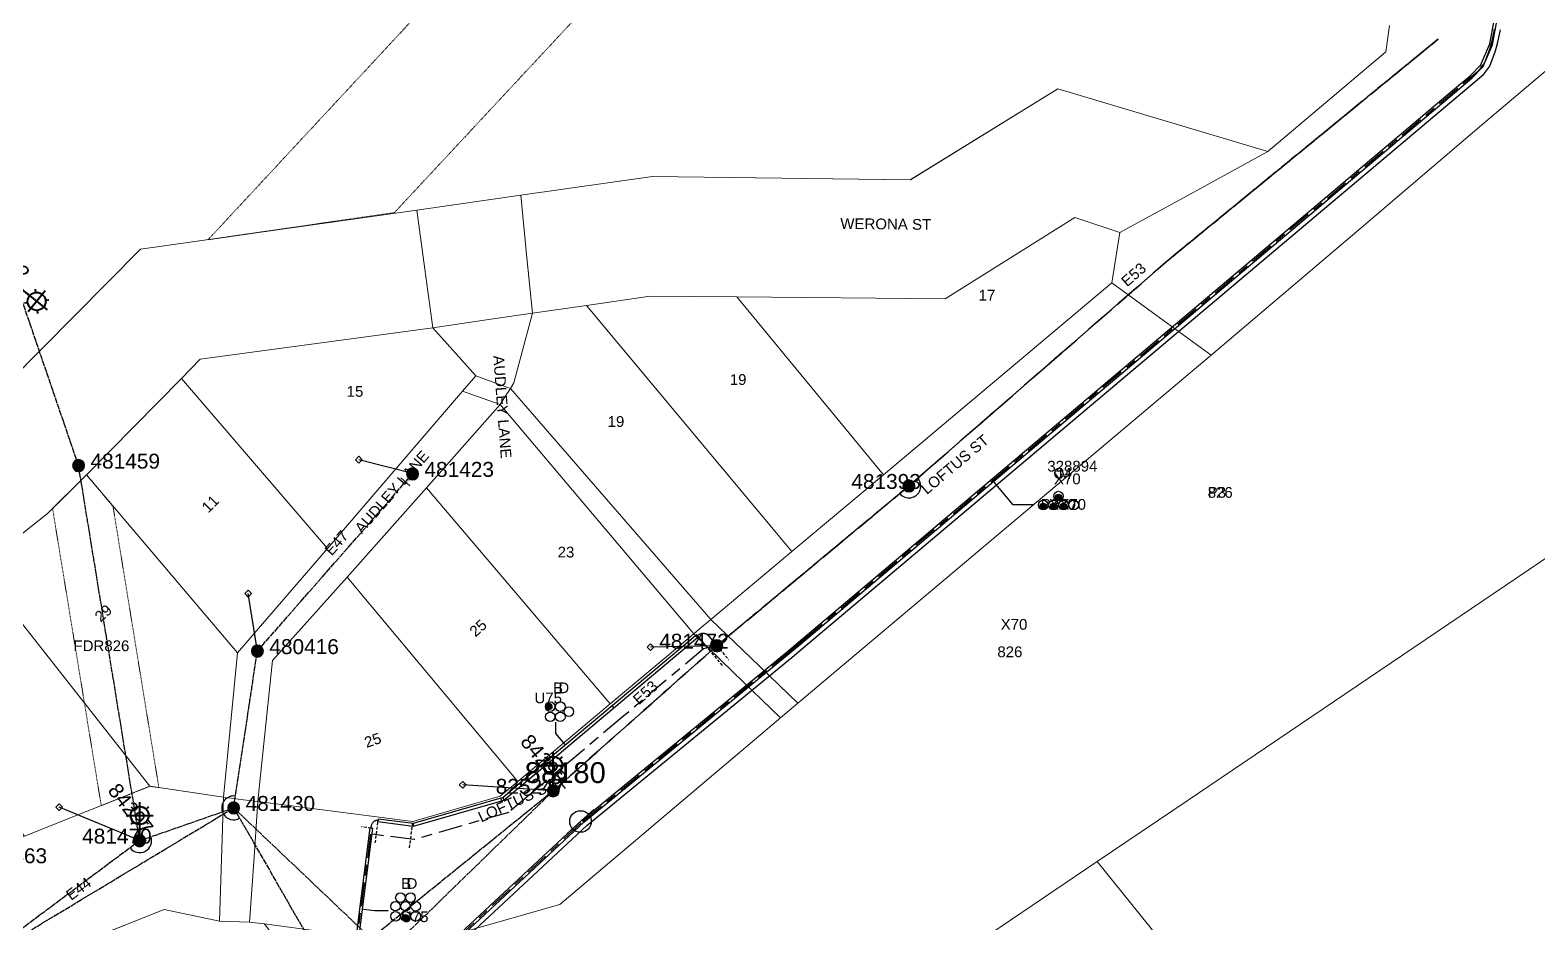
# Model space of a CAD drawing. Header units: metres. Extents: x 259983 to 262112, y 6265371 to 6267114.
# Drawn here: x 261505.5 to 261758.3, y 6265880.9 to 6266030.6 of the extents above; entities that cross this region are included whole.
import ezdxf
from ezdxf.enums import TextEntityAlignment as Align

# ---------------------------------------------------------------- set-up
doc = ezdxf.new("R2010")
doc.units = ezdxf.units.M
for name, pattern in [('Cable Exist OH', [1, 1, 0]), ('Cable Exist UG', [8.2, 4, -1.2, 1.8, -1.2]), ('DASHED', [0.75, 0.5, -0.25]), ('HIDDEN', [0.375, 0.25, -0.125]), ('HIDDEN2', [0.1875, 0.125, -0.0625])]:
    doc.linetypes.add(name, pattern=pattern)
doc.layers.get('0').update_dxf_attribs({"color": 6})
for name, color, linetype, lineweight in [('Cadastre Land Parcels_SP_EXT', 9, 'Continuous', 5), ('Cadastre Other Property_SP_EXT', 9, 'HIDDEN', 5), ('Cadastre Roads_SP_EXT', 9, 'Continuous', 5)]:
    doc.layers.add(name, color=color, linetype=linetype, lineweight=lineweight)
for name, color, linetype in [('Duct_SP_EXT', 7, 'Continuous'), ('Equip_SP_HV_EXT', 7, 'Continuous'), ('Equip_SP_SL_EXT', 7, 'Continuous'), ('Mains_HV_EXT', 7, 'Continuous'), ('Mains_LV_EXT', 7, 'Continuous'), ('Mains_SL_EXT', 7, 'Continuous'), ('Mains_TR_EXT', 7, 'Continuous'), ('Services_SP_EXT', 7, 'Continuous'), ('SupportsOH_SP_TR_HV_LV_SL_EXT', 7, 'Continuous'), ('Trench_SP_EXT', 7, 'Continuous')]:
    doc.layers.add(name, color=color, linetype=linetype)
doc.layers.add('UNKNOWN_FEATURES', color=1, linetype='DASHED', plot=False)
doc.styles.add('HVSW_LABEL', font='arial.ttf')
doc.styles.add('iecARIAL', font='arial.ttf', dxfattribs={"height": 2})
doc.styles.add('POLE_LABEL', font='arial.ttf')
doc.styles.get("Standard").update_dxf_attribs({"font": 'arial.ttf'})
doc.linetypes.add('Cable E UG', pattern='A,6,-0.5,["E",Standard,S=1.7,R=0,X=0.5,Y=-1],-2.9', length=9.4)

# ---------------------------------------------------------------- blocks, each defined once
blk = doc.blocks.new('DUCT_EXT')
blk.add_circle((0, 0.8), 0.8)
at = {"flags": 1}
blk.add_attdef('Z', (0, 0), '', height=0.2, dxfattribs=at)
at = {"flags": 9}
for tag, p in [('DUCT_CODE', (0, 0)), ('XSECT_TYPE', (0, -0.2)), ('STATE', (0, -0.6)), ('FB_REFERENCE', (0, -0.4)), ('NOTES', (0, -0.8))]:
    blk.add_attdef(tag, text='', height=0.2, dxfattribs=at).set_placement(p, align=Align.MIDDLE_LEFT)
blk = doc.blocks.new('SL_LANTERN_EXT')
at = {"lineweight": 40}
for p, q in [((-1.46, 5.68), (-1.06, 5.28)), ((0, 1.97), (0, 6.47)), ((1.46, 5.68), (1.06, 5.28)), ((-2.25, 4.22), (2.25, 4.22)), ((-1.46, 2.76), (-1.06, 3.16)), ((0, 0), (0, 2.72)), ((1.46, 2.76), (1.06, 3.16))]:
    blk.add_line(p, q, dxfattribs=at)
blk.add_circle((0, 4.22), 1.5, dxfattribs=at)
at = {"style": 'iecARIAL', "flags": 8}
blk.add_attdef('ASSET_NUM', (1.5, 1.5), '', height=2.5, dxfattribs=at)
for tag, p, height, flags in [('OPERATING_VOLTAGE', (0.98, -1.65), 0.2, 9), ('ORIENTATION', (0.98, -1.85), 0.2, 9), ('OWNED_BY', (0.98, -2.05), 0.2, 9), ('STATE', (0.98, -2.25), 0.2, 9), ('CONSTRUCTED_VOLTAGE', (0.98, -0.65), 0.2, 9), ('CONTROL_TYPE', (0.98, -0.85), 0.2, 9), ('LANTERN_PURPOSE', (0.98, -1.05), 0.2, 9), ('LANTERN_TYPE', (0.98, -1.25), 0.2, 9), ('NO_PHASES', (0.98, -1.45), 0.2, 9), ('USAGE', (0.98, -2.45), 0.2, 9), ('CEXIST', (0.98, -2.65), 0.2, 9), ('LNUMBER', (2.18, -3.25), 2.5, 8), ('CNEW', (0.98, -2.85), 0.2, 9), ('CNUMBER', (0.98, -3.05), 0.2, 9), ('CREMOVE', (0.98, -3.25), 0.2, 9), ('CREPLACE', (0.98, -3.45), 0.2, 9), ('LKINGHEIGHT', (0.98, -3.65), 0.2, 9), ('LBRACKET', (0.98, -3.85), 0.2, 9), ('LBRACKETVOCAB', (0.98, -4.05), 0.2, 9), ('LCATEGORY', (0.98, -4.25), 0.2, 9), ('LCHARGE1', (0.98, -4.45), 0.2, 9), ('LCHARGE1PERCENT', (0.98, -4.65), 0.2, 9), ('LCHARGE2', (0.98, -4.85), 0.2, 9), ('LCHARGE2PERCENT', (0.98, -5.05), 0.2, 9), ('LCHARGE3', (0.98, -5.25), 0.2, 9), ('LCHARGE3PERCENT', (0.98, -5.45), 0.2, 9), ('LEXIST', (0.98, -5.65), 0.2, 9), ('LLAMP', (0.98, -5.85), 0.2, 9), ('LLAMPVOCAB', (0.98, -6.05), 0.2, 9), ('LMAST', (0.98, -6.25), 0.2, 9), ('LMASTVOCAB', (0.98, -6.45), 0.2, 9), ('LNEW', (0.98, -6.65), 0.2, 9), ('LANTNUMBER', (0.98, -6.85), 0.2, 9), ('LOUTREACH', (0.98, -7.25), 0.2, 9), ('LOUTREACHVOCAB', (0.98, -7.45), 0.2, 9), ('LRATECODE', (0.98, -7.65), 0.2, 9), ('STREETNAME', (0.98, -9.25), 0.2, 9), ('SUBURB', (0.98, -9.45), 0.2, 1), ('LREMOVE', (0.98, -7.85), 0.2, 9), ('LREPLACE', (0.98, -8.05), 0.2, 9), ('LTYPE', (0.98, -8.25), 0.2, 9), ('LTYPEVOCAB', (0.98, -8.45), 0.2, 9), ('LEGEND', (0.98, -8.65), 0.2, 9), ('LOCATION', (0.98, -8.85), 0.2, 9), ('NOTES', (0.98, -9.05), 0.2, 9)]:
    blk.add_attdef(tag, p, '', height=height, dxfattribs=dict(flags=flags))
blk = doc.blocks.new('CCP_EXT')
at = {"flags": 9}
blk.add_attdef('NOTES', text='', height=0.2, dxfattribs=at).set_placement((0, -2), align=Align.MIDDLE_LEFT)
blk.add_wipeout([(0, 0.57), (0.57, 0), (0, -0.57), (-0.57, 0)])
blk.add_lwpolyline([(-0.57, 0), (0, 0.57), (0.57, 0), (0, -0.57), (-0.57, 0)])
at = {"flags": 1}
blk.add_attdef('Z', (0, 0), '', height=0.2, dxfattribs=at)
at = {"flags": 9}
for tag, p in [('CCP_TYPE', (0, 0)), ('CONSTRUCTED_VOLTAGE', (0, -0.2)), ('OPERATING_VOLTAGE', (0, -0.6)), ('ORIENTATION', (0, -0.8)), ('OWNED_BY', (0, -1)), ('STATE', (0, -1.8)), ('NO_PHASES', (0, -0.4)), ('USAGE', (0, -1.2)), ('LEGEND', (0, -1.4)), ('LIFE_SUPPORT', (0, -1.6))]:
    blk.add_attdef(tag, text='', height=0.2, dxfattribs=at).set_placement(p, align=Align.MIDDLE_LEFT)
blk = doc.blocks.new('POLE_EXT')
blk.add_hatch(color=256).paths.add_polyline_path([(-1, 0, 1), (1, 0, 1)])
blk.add_lwpolyline([(-1, 0, 1), (1, 0, 1)], format="xyb", close=True)
for tag, height, flags, p in [('pNumber', 2.5, 8, (-17.84, 2.07)), ('OWNED_BY', 0.2, 9, (1.35, -0.4)), ('SPECIAL_USE', 0.2, 9, (1.35, -0.8)), ('STATE', 0.2, 9, (1.35, -1)), ('cLV', 0.2, 9, (1.35, -1.4)), ('hDepth', 0.2, 9, (1.35, -1.6)), ('hDia', 0.2, 9, (1.35, -1.8)), ('cHV', 0.2, 9, (1.35, -2)), ('PARENT', 0.2, 9, (1.35, -0.6)), ('USAGE', 0.2, 9, (1.35, -1.2)), ('LBRACKET', 0.2, 9, (1.35, -2.2)), ('LExisting', 0.2, 9, (1.35, -2.4)), ('LANTNUMBER', 0.2, 9, (1.35, -2.6)), ('cLinedev', 0.2, 9, (1.35, -3.4)), ('pExisting', 0.2, 9, (1.35, -3.8)), ('pFooting', 0.2, 9, (1.35, -4.4)), ('pNew', 0.2, 9, (1.35, -4.6)), ('pRelocate', 0.2, 9, (1.35, -5)), ('LOther', 0.2, 9, (1.35, -2.8)), ('LRemove', 0.2, 9, (1.35, -3)), ('LEGEND', 0.2, 9, (1.35, -3.2)), ('LOCATION', 0.2, 9, (1.35, -3.6)), ('PFNUMBER', 0.2, 9, (1.35, -4)), ('NEWPFNUMBER', 0.2, 9, (1.35, -4.2)), ('pRemove', 0.2, 9, (1.35, -5.2)), ('pReplace', 0.2, 9, (1.35, -5.4)), ('pStay', 0.2, 9, (1.35, -5.6)), ('pType', 0.2, 9, (1.35, -5.8)), ('cspan', 0.2, 9, (1.35, -6)), ('STREETNAME', 0.2, 9, (1.35, -6.2)), ('SUBURB', 0.2, 9, (1.35, -6.4)), ('OPERATED_BY', 0.2, 9, (1.36, -7.01)), ('NOTES', 0.2, 9, (1.35, -6.6)), ('MAINTAINED_BY', 0.2, 9, (1.36, -6.81))]:
    blk.add_attdef(tag, text='', height=height, dxfattribs=dict(flags=flags)).set_placement(p, align=Align.MIDDLE_LEFT)
at = {"style": 'POLE_LABEL'}
for tag, height, flags, p in [('ASSET_NUM', 2.5, 8, (2, 2)), ('STRUCTURE_PLANT_NUMBER', 0.2, 9, (1.35, 0.03)), ('STREET_CODE', 0.2, 9, (1.35, -0.2))]:
    blk.add_attdef(tag, text='', height=height, dxfattribs=dict(at, flags=flags)).set_placement(p, align=Align.MIDDLE_LEFT)
at = {"flags": 1}
blk.add_attdef('Z', (1.35, -7.33), '', height=0.2, dxfattribs=at)
blk = doc.blocks.new('HV_ABS_CLOSED_EXT')
blk.add_line((-3, 6.87), (3, 6.87))
blk.add_circle((0, 6.87), 1.8)
at = {"style": 'HVSW_LABEL'}
for tag, height, flags, p in [('ASSET_NUM', 3.5, 8, (2, 2)), ('STREET_CODE', 0.2, 9, (0, -0.2))]:
    blk.add_attdef(tag, text='', height=height, dxfattribs=dict(at, flags=flags)).set_placement(p, align=Align.MIDDLE_LEFT)
at = {"flags": 1}
blk.add_attdef('Z', (0, 0), '', height=0.2, dxfattribs=at)
at = {"flags": 9}
for tag, p in [('ACTUAL_STATUS', (0, -0.4)), ('CONSTRUCTED_VOLTAGE', (0, -0.6)), ('OPERATING_VOLTAGE', (0, -1)), ('ORIENTATION', (0, -1.2)), ('OWNED_BY', (0, -1.4)), ('STATE', (0, -1.6)), ('SWITCH_TYPE', (0, -1.8)), ('STREETNAME', (0, -2.6)), ('NO_PHASES', (0, -0.8)), ('USAGE', (0, -2)), ('LEGEND', (0, -2.2)), ('LOCATION', (0, -2.4)), ('SUBURB', (0, -2.8)), ('NOTES', (0, -3))]:
    blk.add_attdef(tag, text='', height=0.2, dxfattribs=at).set_placement(p, align=Align.MIDDLE_LEFT)
blk = doc.blocks.new('End Shackle_EXT')
blk.add_wipeout([(0, 0.25), (1.81, 0.25), (1.82, -0.25), (0, -0.25)])
blk.add_line((1.81, -1), (1.81, 1))
at = {"flags": 1}
blk.add_attdef('Z', (0, 0), '', height=0.2, dxfattribs=at)
at = {"flags": 9}
for tag, p in [('CONNECTOR_TYPE', (0, 0)), ('CONSTRUCTED_VOLTAGE', (0, -0.2)), ('OPERATING_VOLTAGE', (0, -0.6)), ('ORIENTATION', (0, -0.8)), ('OWNED_BY', (0, -1)), ('STATE', (0, -1.2)), ('NO_PHASES', (0, -0.4)), ('USAGE', (0, -1.4)), ('NOTES', (0, -1.6))]:
    blk.add_attdef(tag, text='', height=0.2, dxfattribs=at).set_placement(p, align=Align.MIDDLE_LEFT)
blk = doc.blocks.new('CABLE_LARGE_EXT')
h = blk.add_hatch(color=256)
edge = h.paths.add_edge_path()
edge.add_arc((0, 0.55), 0.55, 0, 360)
blk.add_circle((0, 0.55), 0.55)
at = {"flags": 1}
blk.add_attdef('Z', (0, 0), '', height=0.2, dxfattribs=at)
at = {"flags": 9}
for tag, p in [('COND_CODE', (0, 0)), ('STATE', (0, -0.4)), ('XSECT_SIZE', (0, -0.6)), ('FB_REFERENCE', (0, -0.2)), ('NOTES', (0, -0.8))]:
    blk.add_attdef(tag, text='', height=0.2, dxfattribs=at).set_placement(p, align=Align.MIDDLE_LEFT)

msp = doc.modelspace()

# ---------------------------------------------------------------- linework, layer by layer
at = {"layer": 'Cadastre Land Parcels_SP_EXT', "linetype": 'Continuous'}
for points in [[(261791.95, 6266051.11), (261748.83, 6266014.62), (261729.04, 6265997.78), (261703.54, 6265976.09), (261634.25, 6265917.76), (261631.31, 6265915.31), (261594.34, 6265884.03), (261581.99, 6265880.48), (261580.59, 6265880.08), (261570.83, 6265877.26), (261555.32, 6265866.5), (261544.84, 6265880.77), (261542.34, 6265881.06), (261537.27, 6265881.21), (261528, 6265883.16), (261494.08, 6265869.67)], [(261496.71, 6265758.91), (261573.11, 6265813.61), (261586.13, 6265822.83), (261632.82, 6265856.21), (261635.6, 6265858.2), (261684.43, 6265891.25), (261699.51, 6265901.4), (261783.24, 6265958.05), (261800.53, 6265969.7), (261844.42, 6266001.26), (261844.74, 6266001.62), (261884.16, 6266029.96), (261905.14, 6266045.05)], [(261496.47, 6265966.1), (261524.04, 6265993.85), (261570.38, 6266000.42), (261587.77, 6266002.89), (261609.85, 6266006.02), (261653.08, 6266005.46), (261677.8, 6266020.75), (261713.02, 6266010.22), (261732.81, 6266026.91), (261733.42, 6266031.33)]]:
    msp.add_lwpolyline(points, dxfattribs=at)
for points in [[(261688.22, 6265996.63), (261680.66, 6265999.19), (261658.92, 6265985.56), (261623.98, 6265985.88), (261648.6, 6265956.04), (261686.88, 6265988.2), (261688.22, 6265996.63)], [(261648.6, 6265956.04), (261623.98, 6265985.88), (261609.48, 6265986), (261598.8, 6265984.41), (261633.22, 6265943.16), (261648.6, 6265956.04)], [(261633.22, 6265943.16), (261598.8, 6265984.41), (261589.73, 6265983.12), (261586.65, 6265971.45), (261586.06, 6265970.53), (261619.63, 6265931.76), (261633.22, 6265943.16)], [(261580.23, 6265972.63), (261573.07, 6265980.69), (261534.05, 6265975.43), (261530.9, 6265972.19), (261555.37, 6265943.71), (261578, 6265970.04), (261580.23, 6265972.63)], [(261555.37, 6265943.71), (261530.9, 6265972.19), (261515.01, 6265956.06), (261540.33, 6265926.22), (261555.37, 6265943.71)], [(261616.78, 6265929.41), (261584.32, 6265967.8), (261571.98, 6265953.87), (261602.8, 6265917.64), (261616.78, 6265929.41)], [(261540.33, 6265926.22), (261515.01, 6265956.06), (261508.38, 6265949.49), (261497.32, 6265940.76), (261496.84, 6265940.38), (261525.62, 6265903.83), (261537.98, 6265902.03), (261540.33, 6265926.22)], [(261587.29, 6265904.62), (261602.8, 6265917.64), (261571.98, 6265953.87), (261558.68, 6265938.9), (261587.29, 6265904.62)], [(261525.62, 6265903.83), (261496.84, 6265940.38), (261479.8, 6265926.97), (261504.59, 6265895.46), (261525.62, 6265903.83)], [(261587.29, 6265904.62), (261558.68, 6265938.9), (261546.18, 6265924.91), (261543.77, 6265901.92), (261543.7, 6265901.26), (261569.71, 6265897.95), (261584.35, 6265902.17), (261587.29, 6265904.62)]]:
    msp.add_lwpolyline(points, close=True, dxfattribs=at)
at = {"layer": 'Cadastre Other Property_SP_EXT', "linetype": 'HIDDEN2'}
msp.add_lwpolyline([(261566.6, 6265999.98), (261678.38, 6266119.93), (261671.87, 6266130.68), (261668.79, 6266138.93), (261535.37, 6265995.44), (261566.6, 6265999.98)], close=True, dxfattribs=at)
at = {"layer": 'Cadastre Roads_SP_EXT', "linetype": 'Continuous'}
for points in [[(261713.02, 6266010.22), (261677.8, 6266020.75), (261653.09, 6266005.46), (261609.85, 6266006.02), (261587.77, 6266002.89), (261588.75, 6265992.99), (261589.73, 6265983.12), (261598.8, 6265984.41), (261609.48, 6265986), (261623.98, 6265985.88), (261658.92, 6265985.56), (261680.66, 6265999.19), (261688.22, 6265996.63), (261698.89, 6266002.48), (261713.02, 6266010.22)], [(261703.54, 6265976.09), (261694.32, 6265982.79), (261686.88, 6265988.2), (261648.6, 6265956.04), (261633.22, 6265943.16), (261619.63, 6265931.76), (261626.33, 6265925.34), (261634.25, 6265917.76), (261703.54, 6265976.09)], [(261586.06, 6265970.53), (261586.65, 6265971.45), (261589.73, 6265983.12), (261582.79, 6265982.11), (261573.07, 6265980.69), (261580.23, 6265972.63), (261583.58, 6265971.42), (261586.06, 6265970.53)], [(261619.63, 6265931.76), (261586.06, 6265970.53), (261585.14, 6265969.08), (261584.32, 6265967.8), (261616.78, 6265929.41), (261618.04, 6265930.45), (261619.63, 6265931.76)]]:
    msp.add_lwpolyline(points, close=True, dxfattribs=at)
msp.add_lwpolyline([(261697.35, 6265875.12), (261691.37, 6265882.57), (261684.43, 6265891.25), (261635.6, 6265858.2)], dxfattribs=at)
at = {"layer": 'Duct_SP_EXT'}
for p, q in [((261750.22, 6266028.26), (261750.95, 6266032.16)), ((261750.69, 6266028.11), (261751.42, 6266032.07)), ((261748.64, 6266024.66), (261750.22, 6266028.26)), ((261749.04, 6266024.39), (261750.69, 6266028.11)), ((261750.22, 6266028.26), (261750.46, 6266028.18)), ((261750.69, 6266028.11), (261750.46, 6266028.18)), ((261746.94, 6266022.92), (261748.67, 6266024.7)), ((261747.27, 6266022.57), (261749.01, 6266024.36)), ((261748.67, 6266024.7), (261748.64, 6266024.66)), ((261748.64, 6266024.66), (261748.84, 6266024.53)), ((261748.67, 6266024.7), (261748.84, 6266024.53)), ((261749.01, 6266024.36), (261748.84, 6266024.53)), ((261749.04, 6266024.39), (261748.84, 6266024.53)), ((261749.01, 6266024.36), (261749.04, 6266024.39)), ((261744, 6266020.44), (261746.94, 6266022.92)), ((261744.31, 6266020.08), (261747.27, 6266022.57)), ((261746.94, 6266022.92), (261747.11, 6266022.75)), ((261747.27, 6266022.57), (261747.11, 6266022.75)), ((261635.07, 6265928.61), (261744, 6266020.44)), ((261635.38, 6265928.24), (261744.31, 6266020.08)), ((261744, 6266020.44), (261744.16, 6266020.26)), ((261744, 6266020.44), (261744.16, 6266020.26)), ((261744.31, 6266020.08), (261744.16, 6266020.26)), ((261744.31, 6266020.08), (261744.16, 6266020.26)), ((261617.28, 6265929.23), (261617.08, 6265929.06)), ((261617.08, 6265929.06), (261617.23, 6265928.88)), ((261617.39, 6265928.69), (261617.23, 6265928.88)), ((261617.28, 6265929.23), (261617.43, 6265929.04)), ((261617.59, 6265928.86), (261617.39, 6265928.69)), ((261617.59, 6265928.86), (261617.43, 6265929.04)), ((261632.49, 6265926.43), (261635.07, 6265928.61)), ((261632.8, 6265926.06), (261635.38, 6265928.24)), ((261635.07, 6265928.61), (261635.07, 6265928.61)), ((261635.07, 6265928.61), (261635.23, 6265928.42)), ((261635.07, 6265928.61), (261635.23, 6265928.42)), ((261635.38, 6265928.24), (261635.23, 6265928.42)), ((261635.38, 6265928.24), (261635.23, 6265928.42)), ((261635.38, 6265928.24), (261635.38, 6265928.24)), ((261632.49, 6265926.43), (261632.64, 6265926.25)), ((261632.8, 6265926.06), (261632.64, 6265926.25)), ((261603.09, 6265917.29), (261603.25, 6265917.11)), ((261603.4, 6265916.92), (261603.25, 6265917.11)), ((261587.59, 6265904.27), (261584.76, 6265901.91)), ((261587.9, 6265903.9), (261584.99, 6265901.48)), ((261587.59, 6265904.27), (261587.74, 6265904.08)), ((261587.9, 6265903.9), (261587.74, 6265904.08)), ((261584.45, 6265901.83), (261569.74, 6265897.59)), ((261584.58, 6265901.36), (261569.77, 6265897.1)), ((261584.76, 6265901.91), (261584.45, 6265901.83)), ((261584.45, 6265901.83), (261584.45, 6265901.83)), ((261584.45, 6265901.83), (261584.51, 6265901.59)), ((261584.45, 6265901.83), (261584.51, 6265901.59)), ((261584.58, 6265901.36), (261584.51, 6265901.59)), ((261584.58, 6265901.36), (261584.51, 6265901.59)), ((261584.99, 6265901.48), (261584.58, 6265901.36)), ((261584.58, 6265901.36), (261584.58, 6265901.36)), ((261584.76, 6265901.91), (261584.87, 6265901.7)), ((261584.99, 6265901.48), (261584.87, 6265901.7)), ((261558.81, 6265861.66), (261598.05, 6265898.16)), ((261559.14, 6265861.31), (261598.38, 6265897.81)), ((261563.85, 6265897.85), (261563.88, 6265898.09)), ((261569.77, 6265897.1), (261563.85, 6265897.85)), ((261563.91, 6265898.33), (261563.88, 6265898.09)), ((261569.74, 6265897.59), (261563.91, 6265898.33)), ((261569.74, 6265897.59), (261569.75, 6265897.34)), ((261569.77, 6265897.1), (261569.75, 6265897.34)), ((261598.05, 6265898.16), (261598.05, 6265898.17)), ((261598.05, 6265898.17), (261598.21, 6265897.98)), ((261598.05, 6265898.16), (261598.21, 6265897.98)), ((261598.38, 6265897.81), (261598.21, 6265897.98)), ((261598.37, 6265897.8), (261598.21, 6265897.98)), ((261598.38, 6265897.81), (261598.37, 6265897.8)), ((261562.47, 6265896.86), (261560.01, 6265877.49)), ((261562.95, 6265896.8), (261560.48, 6265877.43)), ((261562.47, 6265896.86), (261562.71, 6265896.83)), ((261562.95, 6265896.8), (261562.71, 6265896.83))]:
    msp.add_line(p, q, dxfattribs=at)
for points in [[(261673.78, 6265951), (261670.33, 6265951), (261667.12, 6265954.82)], [(261593.59, 6265914.58), (261593.59, 6265912.68), (261595.15, 6265910.82)], [(261565.56, 6265882.94), (261563.31, 6265882.94), (261561.41, 6265883.18)]]:
    msp.add_lwpolyline(points, dxfattribs=at)
at = {"layer": 'Mains_HV_EXT', "linetype": 'Cable Exist OH'}
for points in [[(261696.23, 6265991.95), (261652.85, 6265954.17)], [(261539.66, 6265900.21), (261555.57, 6265872.56)]]:
    msp.add_lwpolyline(points, dxfattribs=at)
at = {"layer": 'Mains_HV_EXT', "linetype": 'Continuous'}
for points in [[(261651.31, 6265952.89, 1.012247), (261654.35, 6265955.48)], [(261537.94, 6265899.18, 0.408423), (261540.65, 6265898.48)]]:
    msp.add_lwpolyline(points, format="xyb", dxfattribs=at)
at = {"layer": 'Mains_LV_EXT', "linetype": 'Cable Exist OH'}
for points in [[(261741.56, 6266029.06), (261696.23, 6265991.95), (261652.85, 6265954.17)], [(261652.85, 6265954.17), (261620.65, 6265927.39)], [(261539.66, 6265900.21), (261543.64, 6265926.49)], [(261523.91, 6265894.72), (261539.66, 6265900.21)], [(261523.91, 6265894.72), (261496.33, 6265874.11)]]:
    msp.add_lwpolyline(points, dxfattribs=at)
at = {"layer": 'Mains_LV_EXT', "linetype": 'Continuous'}
for points in [[(261651.31, 6265952.89, 1.012247), (261654.35, 6265955.48)], [(261539.96, 6265902.19, 0.56501), (261537.77, 6265899.55)], [(261522.31, 6265893.52, 0.857718), (261525.8, 6265895.38)]]:
    msp.add_lwpolyline(points, format="xyb", dxfattribs=at)
at = {"layer": 'Mains_SL_EXT', "linetype": 'Cable Exist OH'}
msp.add_lwpolyline([(261523.91, 6265894.72), (261496.33, 6265874.11), (261472.21, 6265862.17), (261442.62, 6265844.47), (261389.88, 6265812.95)], dxfattribs=at)
at = {"layer": 'Trench_SP_EXT', "linetype": 'Cable Exist UG'}
for points in [[(261617.43, 6265929.04, -0.444356), (261619.26, 6265929.04), (261619.26, 6265929.04), (261620.65, 6265927.39)], [(261562.71, 6265896.83), (261562.77, 6265897.32), (261562.77, 6265897.32, -0.412017), (261563.88, 6265898.09)]]:
    msp.add_lwpolyline(points, format="xyb", dxfattribs=at)
at = {"layer": 'UNKNOWN_FEATURES'}
for points in [[(261621.6, 6265924.09), (261619.58, 6265926.49), (261617.43, 6265929.04)], [(261620.65, 6265927.39), (261622.6, 6265925.07)], [(261563.4, 6265894.33), (261563.88, 6265898.09)], [(261569.14, 6265893.51), (261569.71, 6265897.95)], [(261562.71, 6265896.83), (261561.11, 6265897.03)]]:
    msp.add_lwpolyline(points, dxfattribs=at)

# ---------------------------------------------------------------- block references
at = {"layer": 'Duct_SP_EXT'}
for name, p in [('DUCT_EXT', (261677.92, 6265951.67)), ('DUCT_EXT', (261675.37, 6265950.17)), ('CABLE_LARGE_EXT', (261675.37, 6265950.17)), ('DUCT_EXT', (261677.07, 6265950.17)), ('CABLE_LARGE_EXT', (261677.07, 6265950.17)), ('CABLE_LARGE_EXT', (261677.92, 6265951.67)), ('CABLE_LARGE_EXT', (261678.77, 6265950.17)), ('DUCT_EXT', (261680.47, 6265950.17)), ('DUCT_EXT', (261567.61, 6265884.36)), ('DUCT_EXT', (261569.31, 6265884.36)), ('DUCT_EXT', (261566.78, 6265882.93)), ('DUCT_EXT', (261566.78, 6265881.23)), ('DUCT_EXT', (261568.48, 6265882.93)), ('DUCT_EXT', (261568.48, 6265881.23)), ('CABLE_LARGE_EXT', (261568.48, 6265881.23))]:
    msp.add_blockref(name, p, dxfattribs=at)
for name, p, rotation in [('DUCT_EXT', (261678.77, 6265950.17), 359.8663394799963), ('DUCT_EXT', (261591.92, 6265917.18), 269.9999999999998), ('CABLE_LARGE_EXT', (261591.92, 6265917.18), 269.9999999999998), ('DUCT_EXT', (261593.62, 6265917.18), 269.9999999999998), ('DUCT_EXT', (261591.92, 6265915.48), 269.866339479724), ('DUCT_EXT', (261593.61, 6265915.47), 270.1920524728429), ('DUCT_EXT', (261595.04, 6265916.34), 269.9999999999998), ('DUCT_EXT', (261570.17, 6265881.24), 359.8663394799963), ('DUCT_EXT', (261570.18, 6265882.92), 0.1920524725075977)]:
    msp.add_blockref(name, p, dxfattribs=dict(at, rotation=rotation))
at = {"layer": 'Equip_SP_HV_EXT'}
ref = msp.add_blockref('HV_ABS_CLOSED_EXT', (261593.24, 6265903.07), dxfattribs=dict(at, rotation=221.5854345110816))
ref.add_attrib('ASSET_NUM', '88180', dxfattribs={"layer": '0', "height": 3.5, "style": 'HVSW_LABEL'}).set_placement((261595.24, 6265903.32), align=Align.BOTTOM_CENTER)
at = {"layer": 'Equip_SP_SL_EXT'}
ref = msp.add_blockref('SL_LANTERN_EXT', (261503.34, 6265987.75), dxfattribs=dict(at, rotation=231.1307508936488))
ref.add_attrib('ASSET_NUM', '84302', dxfattribs={"layer": '0', "height": 2.5, "rotation": 315.1786, "style": 'iecARIAL'}).set_placement((261504.84, 6265989.25), align=Align.MIDDLE_RIGHT)
ref = msp.add_blockref('SL_LANTERN_EXT', (261593.24, 6265903.07), dxfattribs=at)
ref.add_attrib('ASSET_NUM', '84298', dxfattribs={"layer": '0', "height": 2.5, "rotation": 309.8586, "style": 'iecARIAL'}).set_placement((261594.74, 6265904.57), align=Align.MIDDLE_RIGHT)
ref = msp.add_blockref('SL_LANTERN_EXT', (261523.91, 6265894.72), dxfattribs=at)
ref.add_attrib('ASSET_NUM', '84297', dxfattribs={"layer": '0', "height": 2.5, "rotation": 308.1984, "style": 'iecARIAL'}).set_placement((261525.41, 6265896.22), align=Align.MIDDLE_RIGHT)
at = {"layer": 'SupportsOH_SP_TR_HV_LV_SL_EXT'}
ref = msp.add_blockref('POLE_EXT', (261513.66, 6265957.59), dxfattribs=at)
ref.add_attrib('ASSET_NUM', '481459', dxfattribs={"layer": '0', "height": 2.5, "rotation": 359.9267, "style": 'POLE_LABEL'}).set_placement((261515.66, 6265958.34), align=Align.MIDDLE_LEFT)
ref = msp.add_blockref('POLE_EXT', (261652.85, 6265954.17), dxfattribs=at)
ref.add_attrib('ASSET_NUM', '481393', dxfattribs={"layer": '0', "height": 2.5, "rotation": 359.9656, "style": 'POLE_LABEL'}).set_placement((261654.85, 6265954.92), align=Align.MIDDLE_RIGHT)
ref = msp.add_blockref('POLE_EXT', (261543.64, 6265926.49), dxfattribs=at)
ref.add_attrib('ASSET_NUM', '480416', dxfattribs={"layer": '0', "height": 2.5, "style": 'POLE_LABEL'}).set_placement((261545.64, 6265927.24), align=Align.MIDDLE_LEFT)
ref = msp.add_blockref('POLE_EXT', (261539.66, 6265900.21), dxfattribs=at)
ref.add_attrib('ASSET_NUM', '481430', dxfattribs={"layer": '0', "height": 2.5, "rotation": 359.9449, "style": 'POLE_LABEL'}).set_placement((261541.66, 6265900.96), align=Align.MIDDLE_LEFT)
ref = msp.add_blockref('POLE_EXT', (261523.91, 6265894.72), dxfattribs=dict(at, rotation=0.04591861965826639))
ref.add_attrib('ASSET_NUM', '481470', dxfattribs={"layer": '0', "height": 2.5, "rotation": 359.9717, "style": 'POLE_LABEL'}).set_placement((261525.91, 6265895.47), align=Align.MIDDLE_RIGHT)
ref = msp.add_blockref('POLE_EXT', (261500.56, 6265889.43), dxfattribs=dict(at, rotation=359.9388756650359))
ref.add_attrib('ASSET_NUM', '481463', dxfattribs={"layer": '0', "height": 2.5, "style": 'POLE_LABEL'}).set_placement((261502.56, 6265890.18), align=Align.BOTTOM_CENTER)

# ---------------------------------------------------------------- texts
at = {"layer": 'Cadastre Land Parcels_SP_EXT'}
for s, p in [('17', (261664.54, 6265985.25)), ('15', (261558.6, 6265969.12)), ('19', (261622.82, 6265971.1)), ('19', (261602.35, 6265964.07)), ('23', (261593.97, 6265942.18))]:
    msp.add_text(s, height=1.8, dxfattribs=at).set_placement(p)
for s, rotation, p in [('11', 45.43, (261535.4, 6265949.54)), ('29', 41.3394, (261517.35, 6265931.25)), ('25', 41.6252, (261580.19, 6265928.76)), ('25', 19.0883, (261561.95, 6265910.25))]:
    msp.add_text(s, height=1.8, rotation=rotation, dxfattribs=at).set_placement(p)
at = {"layer": 'Cadastre Other Property_SP_EXT'}
msp.add_text('FDR826', height=1.8, dxfattribs=at).set_placement((261512.81, 6265926.48))
at = {"layer": 'Cadastre Roads_SP_EXT'}
for s, rotation, p in [('WERONA ST', 359.3739, (261641.35, 6265997.26)), ('AUDLEY LANE', 274.279, (261583.16, 6265975.99)), ('LOFTUS ST', 40.0816, (261655.85, 6265952.64)), ('LOFTUS ST', 24.4969, (261581.16, 6265897.74))]:
    msp.add_text(s, height=1.8, rotation=rotation, dxfattribs=at).set_placement(p)
at = {"layer": 'Duct_SP_EXT'}
for s, p in [('328894', (261676.05, 6265956.58)), ('C', (261677.06, 6265955.4)), ('X70', (261677.17, 6265954.45)), ('M', (261677.96, 6265955.4)), ('P3', (261674.94, 6265950.18)), ('X70', (261676.36, 6265950.18)), ('X70', (261678.06, 6265950.18)), ('B', (261593.19, 6265919.43)), ('D', (261594.09, 6265919.43)), ('U75', (261590.08, 6265917.74)), ('B', (261567.74, 6265886.64)), ('D', (261568.64, 6265886.64)), ('U75', (261567.71, 6265881.06))]:
    msp.add_text(s, height=1.8, dxfattribs=at).set_placement(p)
at = {"layer": 'Mains_HV_EXT'}
for s in ['826', 'P3']:
    msp.add_text(s, height=1.8, dxfattribs=at).set_placement((261702.94, 6265952.19))
at = {"layer": 'Mains_LV_EXT'}
for s, rotation, p in [('E53', 41.0523, (261689.42, 6265987.45)), ('E47', 48.7989, (261556.1, 6265942.35)), ('E53', 41.5855, (261607.58, 6265917.38)), ('E44', 36.7644, (261512.41, 6265884.6))]:
    msp.add_text(s, height=1.8, rotation=rotation, dxfattribs=at).set_placement(p)
at = {"layer": 'Mains_TR_EXT'}
for s, p in [('X70', (261668.24, 6265930.07)), ('826', (261667.68, 6265925.47))]:
    msp.add_text(s, height=1.8, dxfattribs=at).set_placement(p)

# ---------------------------------------------------------------- next in the draw order: block references
at = {"layer": 'Services_SP_EXT'}
for p in [(261560.63, 6265958.57), (261542.08, 6265936.12), (261609.52, 6265927.14), (261578.05, 6265904.09), (261510.4, 6265900.34)]:
    msp.add_blockref('CCP_EXT', p, dxfattribs=at)

# ---------------------------------------------------------------- next in the draw order: linework, layer by layer
at = {"layer": 'Cadastre Other Property_SP_EXT', "linetype": 'HIDDEN2'}
msp.add_lwpolyline([(261517.46, 6265900.58), (261525.62, 6265903.83), (261527.12, 6265903.61), (261519.44, 6265950.7), (261515.01, 6265956.06), (261509.31, 6265950.34), (261517.46, 6265900.58)], close=True, dxfattribs=at)
at = {"layer": 'Cadastre Roads_SP_EXT', "linetype": 'Continuous'}
for points in [[(261573.07, 6265980.69), (261571.73, 6265990.53), (261570.38, 6266000.42), (261524.04, 6265993.85), (261496.47, 6265966.1), (261397.75, 6265887.86), (261396, 6265886.47), (261402.32, 6265877.88), (261407.87, 6265870.35), (261411.03, 6265872.84), (261431.58, 6265889.02), (261459.25, 6265910.79), (261479.8, 6265926.97), (261496.84, 6265940.38), (261497.32, 6265940.76), (261508.38, 6265949.49), (261515.01, 6265956.06), (261530.9, 6265972.19), (261534.05, 6265975.43), (261573.07, 6265980.69)], [(261584.32, 6265967.8), (261581.64, 6265968.75), (261578, 6265970.04), (261555.37, 6265943.71), (261540.33, 6265926.22), (261537.98, 6265902.03), (261541.31, 6265901.58), (261543.7, 6265901.26), (261543.77, 6265901.92), (261546.18, 6265924.91), (261558.68, 6265938.9), (261571.98, 6265953.87), (261584.32, 6265967.8)], [(261631.31, 6265915.31), (261623.46, 6265922.93), (261616.78, 6265929.41), (261602.8, 6265917.64), (261587.29, 6265904.62), (261584.35, 6265902.17), (261569.71, 6265897.95), (261543.7, 6265901.26), (261543.02, 6265891.18), (261542.34, 6265881.07), (261544.84, 6265880.77), (261570.83, 6265877.26), (261580.59, 6265880.08), (261581.99, 6265880.48), (261594.34, 6265884.03), (261631.31, 6265915.31)], [(261537.98, 6265902.03), (261525.62, 6265903.83), (261504.59, 6265895.46), (261479.25, 6265885.37), (261448.69, 6265867.21), (261427.26, 6265854.49), (261411.84, 6265845.34), (261417.88, 6265838.17), (261424.93, 6265829.8), (261440.78, 6265839.21), (261442.48, 6265840.22), (261488.1, 6265867.29), (261528, 6265883.16), (261537.27, 6265881.21), (261537.63, 6265891.63), (261537.98, 6265902.03)]]:
    msp.add_lwpolyline(points, close=True, dxfattribs=at)
at = {"layer": 'Duct_SP_EXT'}
for p, q in [((261617.08, 6265929.06), (261603.09, 6265917.29)), ((261617.39, 6265928.69), (261603.4, 6265916.92)), ((261598.05, 6265898.17), (261632.49, 6265926.43)), ((261598.37, 6265897.8), (261632.8, 6265926.06))]:
    msp.add_line(p, q, dxfattribs=at)
at = {"layer": 'Mains_HV_EXT', "linetype": 'Cable Exist OH'}
msp.add_lwpolyline([(261442.62, 6265844.47), (261472.21, 6265862.17), (261496.33, 6265874.11), (261539.66, 6265900.21)], dxfattribs=at)
at = {"layer": 'Mains_SL_EXT', "linetype": 'Cable Exist OH'}
msp.add_lwpolyline([(261523.91, 6265894.72), (261513.66, 6265957.59), (261503.34, 6265987.75)], dxfattribs=at)
at = {"layer": 'Services_SP_EXT'}
for points in [[(261569.68, 6265956.24), (261560.63, 6265958.57)], [(261543.64, 6265926.49), (261542.08, 6265936.12)], [(261620.65, 6265927.39), (261609.52, 6265927.14)], [(261593.24, 6265903.07), (261578.05, 6265904.09)], [(261523.91, 6265894.72), (261510.4, 6265900.34)]]:
    msp.add_lwpolyline(points, dxfattribs=at)

# ---------------------------------------------------------------- next in the draw order: block references
at = {"layer": 'SupportsOH_SP_TR_HV_LV_SL_EXT'}
ref = msp.add_blockref('POLE_EXT', (261620.65, 6265927.39), dxfattribs=at)
ref.add_attrib('ASSET_NUM', '481472', dxfattribs={"layer": '0', "height": 2.5, "rotation": 359.964, "style": 'POLE_LABEL'}).set_placement((261622.65, 6265928.14), align=Align.MIDDLE_RIGHT)

# ---------------------------------------------------------------- next in the draw order: texts
at = {"layer": 'Cadastre Roads_SP_EXT'}
msp.add_text('AUDLEY LANE', height=1.8, rotation=48.8536, dxfattribs=at).set_placement((261561.15, 6265946.06))

# ---------------------------------------------------------------- next in the draw order: block references
at = {"layer": 'Mains_LV_EXT'}
for p, rotation in [((261569.64, 6265956.19), 227.7447887697244), ((261593.24, 6265903.07), 39.71774766660785)]:
    msp.add_blockref('End Shackle_EXT', p, dxfattribs=dict(at, rotation=rotation))

# ---------------------------------------------------------------- next in the draw order: linework, layer by layer
at = {"layer": 'Duct_SP_EXT'}
for p, q in [((261603.09, 6265917.29), (261587.59, 6265904.27)), ((261603.4, 6265916.92), (261587.9, 6265903.9))]:
    msp.add_line(p, q, dxfattribs=at)
at = {"layer": 'Mains_HV_EXT', "linetype": 'Cable E UG'}
msp.add_lwpolyline([(261474.32, 6265801.07), (261559.61, 6265860.71), (261598.87, 6265897.23), (261633.28, 6265925.48), (261635.87, 6265927.66), (261747.75, 6266021.98), (261749.21, 6266023.21), (261750.21, 6266024.55), (261751.17, 6266027.08), (261751.59, 6266028.55), (261752, 6266030.6)], dxfattribs=at)
at = {"layer": 'Mains_HV_EXT', "linetype": 'Cable Exist OH'}
for points in [[(261593.24, 6265903.07), (261620.65, 6265927.39), (261652.85, 6265954.17)], [(261593.24, 6265903.07), (261555.57, 6265872.56)]]:
    msp.add_lwpolyline(points, dxfattribs=at)
at = {"layer": 'Mains_HV_EXT', "linetype": 'Cable Exist UG'}
msp.add_lwpolyline([(261620.65, 6265927.39), (261618.44, 6265926.89), (261604.73, 6265915.35), (261589.22, 6265902.32), (261585.78, 6265899.46), (261569.94, 6265894.9), (261562.58, 6265895.83), (261560.24, 6265877.46), (261559.47, 6265871.33)], dxfattribs=at)
at = {"layer": 'Mains_LV_EXT', "linetype": 'Cable Exist OH'}
for points in [[(261543.64, 6265926.49), (261569.68, 6265956.24)], [(261620.65, 6265927.39), (261593.24, 6265903.07)]]:
    msp.add_lwpolyline(points, dxfattribs=at)
at = {"layer": 'Mains_SL_EXT', "linetype": 'Cable Exist OH'}
for points in [[(261593.24, 6265903.07), (261620.65, 6265927.39), (261652.85, 6265954.17), (261696.23, 6265991.95), (261741.56, 6266029.06)], [(261523.91, 6265894.72), (261539.66, 6265900.21), (261565.27, 6265875.87), (261593.24, 6265903.07)]]:
    msp.add_lwpolyline(points, dxfattribs=at)
at = {"layer": 'Mains_TR_EXT', "linetype": 'Cable Exist UG'}
msp.add_lwpolyline([(261473.32, 6265801.59), (261558.98, 6265861.49), (261598.21, 6265897.98), (261598.21, 6265897.98), (261632.64, 6265926.25), (261635.23, 6265928.42), (261635.23, 6265928.42), (261747.11, 6266022.75), (261748.48, 6266023.9), (261749.32, 6266025.04), (261750.22, 6266027.39), (261750.61, 6266028.79), (261751.01, 6266030.75)], dxfattribs=at)

# ---------------------------------------------------------------- next in the draw order: block references
at = {"layer": 'SupportsOH_SP_TR_HV_LV_SL_EXT'}
ref = msp.add_blockref('POLE_EXT', (261569.64, 6265956.19), dxfattribs=at)
ref.add_attrib('ASSET_NUM', '481423', dxfattribs={"layer": '0', "height": 2.5, "rotation": 0.0389, "style": 'POLE_LABEL'}).set_placement((261571.64, 6265956.94), align=Align.MIDDLE_LEFT)
ref = msp.add_blockref('POLE_EXT', (261593.24, 6265903.07), dxfattribs=at)
ref.add_attrib('ASSET_NUM', '825247', dxfattribs={"layer": '0', "height": 2.5, "style": 'POLE_LABEL'}).set_placement((261595.24, 6265903.82), align=Align.MIDDLE_RIGHT)

doc.saveas('drawing.dxf')
